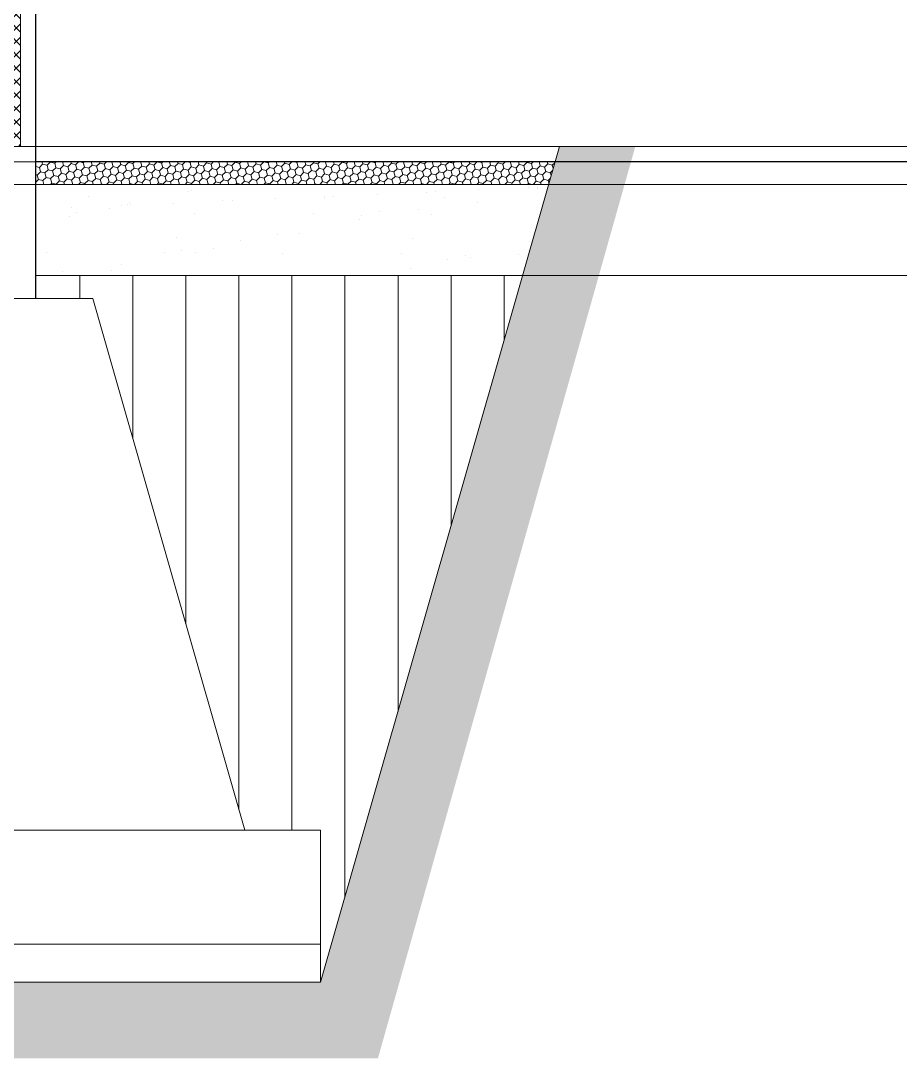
# Model space of a CAD drawing. Header units: millimetres. Extents: x -12161372 to 46643, y -9506984 to 15358.
# Drawn here: x 35182.7 to 35298.5, y 4065.6 to 4202.1 of the extents above; entities that cross this region are included whole.
import ezdxf

# ---------------------------------------------------------------- set-up
doc = ezdxf.new("R2010")
doc.units = ezdxf.units.MM
for name, color, linetype, lineweight in [('as', 7, 'Continuous', 0), ('bata', 249, 'Continuous', 9), ('detail balok', 7, 'Continuous', 9), ('dinding', 110, 'Continuous', 9), ('kolom', 150, 'Continuous', 13), ('pondasi', 7, 'Continuous', 13)]:
    doc.layers.add(name, color=color, linetype=linetype, lineweight=lineweight)
doc.layers.add('NOITHAT', color=21, linetype='Continuous')
doc.layers.add('sloof', color=7, linetype='Continuous')

# ---------------------------------------------------------------- blocks, each defined once
blk = doc.blocks.new('*U171')
h = blk.add_hatch()
h.set_pattern_fill('ANSI37', color=256, scale=10)
h.set_pattern_definition([(45, (0, -112.2057), (-0.88388348, 0.88388348), []), (135, (0, -112.2057), (-0.88388348, -0.88388348), [])])
h.paths.add_polyline_path([(-12037.03, 6544.72), (-12026.03, 6544.72), (-12026.03, 6564.72), (-12037.03, 6564.72)])
at = {"layer": 'bata'}
blk.add_lwpolyline([(-12037.03, 6544.72), (-12037.03, 6564.72), (-12026.03, 6564.72), (-12026.03, 6544.72)], close=True, dxfattribs=at)
at = {"layer": 'dinding'}
blk.add_lwpolyline([(-12039.03, 6544.72), (-12039.03, 6564.72), (-12024.03, 6564.72), (-12024.03, 6544.72)], close=True, dxfattribs=at)

msp = doc.modelspace()

# ---------------------------------------------------------------- hatches: boundary and pattern name
at = {"layer": 'pondasi', "ltscale": 10}
h = msp.add_hatch(dxfattribs=at)
h.set_pattern_fill('AR-PARQ1', color=256, scale=0.07)
h.set_pattern_definition([(90, (0, 1661.965), (-21.336, 21.336), [21.336, -21.336]), (90, (3.556, 1661.965), (-21.336, 21.336), [21.336, -21.336]), (90, (7.112, 1661.965), (-21.336, 21.336), [21.336, -21.336]), (90, (10.668, 1661.965), (-21.336, 21.336), [21.336, -21.336]), (90, (14.224, 1661.965), (-21.336, 21.336), [21.336, -21.336]), (90, (17.78, 1661.965), (-21.336, 21.336), [21.336, -21.336]), (90, (21.336, 1661.965), (-21.336, 21.336), [21.336, -21.336]), (0, (0, 1683.3), (21.336, -21.336), [21.336, -21.336]), (0, (0, 1686.857), (21.336, -21.336), [21.336, -21.336]), (0, (0, 1690.413), (21.336, -21.336), [21.336, -21.336]), (0, (0, 1693.969), (21.336, -21.336), [21.336, -21.336]), (0, (0, 1697.525), (21.336, -21.336), [21.336, -21.336]), (0, (0, 1701.08), (21.336, -21.336), [21.336, -21.336]), (0, (0, 1704.637), (21.336, -21.336), [21.336, -21.336])])
h.paths.add_polyline_path([(33999.66, 4075.56), (33999.66, 4065.56), (34059.703, 4065.56), (34085.417, 4155.56), (34213.826, 4155.56), (34239.54, 4065.56), (34344.626, 4065.56), (34370.34, 4155.56), (34513.903, 4155.56), (34539.617, 4065.56), (34644.703, 4065.56), (34670.417, 4155.56), (34813.903, 4155.56), (34839.617, 4065.56), (34944.703, 4065.56), (34970.417, 4155.56), (35098.903, 4155.56), (35124.617, 4065.56), (35229.703, 4065.56), (35263.589, 4185.56), (35253.589, 4185.56), (35222.16, 4075.56), (35132.16, 4075.56), (35106.446, 4165.56), (34962.874, 4165.56), (34937.16, 4075.56), (34847.16, 4075.56), (34821.446, 4165.56), (34662.874, 4165.56), (34637.16, 4075.56), (34547.16, 4075.56), (34521.446, 4165.56), (34362.797, 4165.56), (34337.083, 4075.56), (34247.083, 4075.56), (34221.369, 4165.56), (34077.874, 4165.56), (34052.16, 4075.56)])
h.paths.add_polyline_path([(33932.137, 4180.641), (33932.056, 4180.56), (33932.16, 4180.56)])
h = msp.add_hatch(dxfattribs=at)
h.set_pattern_fill('ANSI31', color=256, scale=2.2, angle=45)
h.set_pattern_definition([(90, (0, 1661.965), (-6.985, 9e-16), [])])
h.paths.add_polyline_path([(35132.16, 4075.56), (35132.16, 4095.56), (35142.16, 4095.56), (35162.16, 4165.56), (35169.66, 4165.56), (35169.66, 4168.56), (34899.66, 4168.56), (34899.66, 4165.56), (34907.16, 4165.56), (34927.16, 4095.56), (34937.16, 4095.56), (34937.16, 4075.56), (34962.874, 4165.56), (35106.446, 4165.56)])
h.paths.add_polyline_path([(35248.732, 4168.56), (35184.66, 4168.56), (35184.66, 4165.56), (35192.16, 4165.56), (35212.16, 4095.56), (35222.16, 4095.56), (35222.16, 4075.56)])
h.paths.add_polyline_path([(34847.16, 4075.56), (34847.16, 4095.56), (34857.16, 4095.56), (34877.16, 4165.56), (34884.66, 4165.56), (34884.66, 4168.56), (34599.66, 4168.56), (34599.66, 4165.56), (34607.16, 4165.56), (34627.16, 4095.56), (34637.16, 4095.56), (34637.16, 4075.56), (34662.874, 4165.56), (34821.446, 4165.56)])
h.paths.add_polyline_path([(34299.583, 4168.56), (34299.583, 4165.56), (34307.083, 4165.56), (34327.083, 4095.56), (34337.083, 4095.56), (34337.083, 4075.56), (34362.797, 4165.56), (34521.446, 4165.56), (34547.16, 4075.56), (34547.16, 4095.56), (34557.16, 4095.56), (34577.16, 4165.56), (34584.66, 4165.56), (34584.66, 4168.56)])
h.paths.add_polyline_path([(34247.083, 4075.56), (34247.083, 4095.56), (34257.083, 4095.56), (34277.083, 4165.56), (34284.583, 4165.56), (34284.583, 4168.56), (34014.66, 4168.56), (34014.66, 4165.56), (34022.16, 4165.56), (34042.16, 4095.56), (34052.16, 4095.56), (34052.16, 4075.56), (34077.874, 4165.56), (34221.369, 4165.56)])

# ---------------------------------------------------------------- linework, layer by layer
at = {"layer": 'as', "ltscale": 10}
for p, q in [((35184.66, 4185.56), (35184.66, 4406.717)), ((35253.589, 4185.56), (35222.16, 4075.56)), ((35162.16, 4165.56), (35192.16, 4165.56)), ((35192.16, 4165.56), (35212.16, 4095.56)), ((35222.16, 4095.56), (35132.16, 4095.56)), ((35142.16, 4095.56), (35212.16, 4095.56)), ((35222.16, 4075.56), (35222.16, 4095.56)), ((35132.16, 4080.56), (35222.16, 4080.56)), ((35132.16, 4075.56), (35222.16, 4075.56))]:
    msp.add_line(p, q, dxfattribs=at)
msp.add_lwpolyline([(35171.16, 4185.56), (35169.66, 4185.56), (35169.66, 4165.56), (35184.66, 4165.56), (35184.66, 4185.56), (35183.16, 4185.56)], dxfattribs=at)
at = {"layer": 'detail balok', "ltscale": 10}
for p, q in [((34167.169, 4185.521), (36929.482, 4185.521)), ((35183.16, 4185.56), (36934.322, 4185.56)), ((34599.66, 4183.521), (36929.482, 4183.521)), ((35184.66, 4183.56), (36934.322, 4183.56)), ((34599.66, 4180.521), (36929.482, 4180.521)), ((35184.66, 4180.56), (36934.322, 4180.56)), ((35184.66, 4168.56), (36934.322, 4168.56))]:
    msp.add_line(p, q, dxfattribs=at)
at = {"layer": 'kolom', "ltscale": 10}
msp.add_line((35253.589, 4185.56), (35263.589, 4185.56), dxfattribs=at)
at = {"layer": 'NOITHAT', "ltscale": 10}
msp.add_line((35184.66, 4165.56), (35184.66, 4985.56), dxfattribs=at)
at = {"layer": 'pondasi', "ltscale": 10}
for p, q in [((35253.589, 4185.56), (35263.589, 4185.56)), ((35185.556, 4183.225), (35185.466, 4183.56)), ((35186.138, 4183.069), (35186.565, 4183.495)), ((35186.565, 4183.495), (35186.548, 4183.56)), ((35187.148, 4183.339), (35186.565, 4183.495)), ((35187.148, 4183.339), (35187.368, 4183.56)), ((35187.304, 4182.757), (35187.148, 4183.339)), ((35188.313, 4183.027), (35188.17, 4183.56)), ((35189.322, 4183.297), (35189.252, 4183.56)), ((35189.905, 4183.141), (35190.323, 4183.56)), ((35190.914, 4183.412), (35190.362, 4183.56)), ((35190.914, 4183.412), (35191.062, 4183.56)), ((35191.07, 4182.829), (35190.914, 4183.412)), ((35192.08, 4183.099), (35191.956, 4183.56)), ((35192.662, 4182.943), (35193.089, 4183.37)), ((35193.089, 4183.37), (35193.038, 4183.56)), ((35193.672, 4183.214), (35193.089, 4183.37)), ((35193.672, 4183.214), (35194.017, 4183.56)), ((35194.681, 4183.484), (35194.399, 4183.56)), ((35194.681, 4183.484), (35194.756, 4183.56)), ((35194.837, 4182.901), (35194.681, 4183.484)), ((35195.846, 4183.172), (35195.742, 4183.56)), ((35196.429, 4183.016), (35196.855, 4183.442)), ((35196.855, 4183.442), (35196.824, 4183.56)), ((35197.438, 4183.286), (35196.856, 4183.442)), ((35197.438, 4183.286), (35197.712, 4183.56)), ((35198.447, 4183.557), (35198.436, 4183.56)), ((35198.447, 4183.557), (35198.45, 4183.56)), ((35198.603, 4182.974), (35198.447, 4183.557)), ((35199.613, 4183.244), (35199.528, 4183.56)), ((35200.195, 4183.088), (35200.622, 4183.515)), ((35200.622, 4183.515), (35200.61, 4183.56)), ((35201.205, 4183.359), (35200.622, 4183.515)), ((35201.205, 4183.359), (35201.406, 4183.56)), ((35201.361, 4182.776), (35201.205, 4183.359)), ((35202.37, 4183.046), (35202.233, 4183.56)), ((35203.379, 4183.317), (35203.314, 4183.56)), ((35203.962, 4183.161), (35204.361, 4183.56)), ((35204.971, 4183.431), (35204.492, 4183.56)), ((35204.971, 4183.431), (35205.1, 4183.56)), ((35205.127, 4182.848), (35204.971, 4183.431)), ((35206.137, 4183.119), (35206.019, 4183.56)), ((35206.719, 4182.963), (35207.146, 4183.389)), ((35207.146, 4183.389), (35207.1, 4183.56)), ((35207.729, 4183.233), (35207.146, 4183.389)), ((35207.729, 4183.233), (35208.055, 4183.56)), ((35208.738, 4183.504), (35208.529, 4183.56)), ((35208.738, 4183.504), (35208.794, 4183.56)), ((35208.894, 4182.921), (35208.738, 4183.504)), ((35209.903, 4183.191), (35209.805, 4183.56)), ((35210.486, 4183.035), (35210.913, 4183.462)), ((35210.913, 4183.462), (35210.886, 4183.56)), ((35211.495, 4183.306), (35210.913, 4183.462)), ((35211.495, 4183.306), (35211.749, 4183.56)), ((35212.661, 4182.993), (35212.509, 4183.56)), ((35213.67, 4183.264), (35213.591, 4183.56)), ((35214.253, 4183.108), (35214.679, 4183.534)), ((35214.679, 4183.534), (35214.672, 4183.56)), ((35215.262, 4183.378), (35214.679, 4183.534)), ((35215.262, 4183.378), (35215.443, 4183.56)), ((35215.418, 4182.795), (35215.262, 4183.378)), ((35216.427, 4183.066), (35216.295, 4183.56)), ((35217.01, 4182.91), (35217.437, 4183.336)), ((35217.436, 4183.336), (35217.377, 4183.56)), ((35218.019, 4183.18), (35217.437, 4183.336)), ((35218.019, 4183.18), (35218.399, 4183.56)), ((35219.029, 4183.451), (35218.621, 4183.56)), ((35219.028, 4183.451), (35219.137, 4183.56)), ((35219.185, 4182.868), (35219.028, 4183.451)), ((35220.194, 4183.138), (35220.081, 4183.56)), ((35220.777, 4182.982), (35221.203, 4183.409)), ((35221.203, 4183.409), (35221.163, 4183.56)), ((35221.786, 4183.253), (35221.203, 4183.409)), ((35221.786, 4183.253), (35222.093, 4183.56)), ((35222.795, 4183.523), (35222.658, 4183.56)), ((35222.795, 4183.523), (35222.832, 4183.56)), ((35222.951, 4182.94), (35222.795, 4183.523)), ((35223.96, 4183.211), (35223.867, 4183.56)), ((35224.543, 4183.055), (35224.97, 4183.481)), ((35224.97, 4183.481), (35224.949, 4183.56)), ((35225.552, 4183.325), (35224.97, 4183.481)), ((35225.552, 4183.325), (35225.787, 4183.56)), ((35225.708, 4182.742), (35225.552, 4183.325)), ((35226.718, 4183.013), (35226.571, 4183.56)), ((35227.727, 4183.283), (35227.653, 4183.56)), ((35228.31, 4183.127), (35228.736, 4183.554)), ((35228.736, 4183.554), (35228.735, 4183.56)), ((35229.319, 4183.397), (35228.736, 4183.554)), ((35229.319, 4183.398), (35229.481, 4183.56)), ((35229.475, 4182.815), (35229.319, 4183.397)), ((35230.484, 4183.085), (35230.357, 4183.56)), ((35231.067, 4182.929), (35231.494, 4183.356)), ((35231.494, 4183.356), (35231.439, 4183.56)), ((35232.076, 4183.199), (35231.494, 4183.356)), ((35232.076, 4183.2), (35232.436, 4183.56)), ((35233.086, 4183.47), (35232.751, 4183.56)), ((35233.086, 4183.47), (35233.175, 4183.56)), ((35233.242, 4182.887), (35233.086, 4183.47)), ((35234.251, 4183.158), (35234.143, 4183.56)), ((35234.834, 4183.002), (35235.26, 4183.428)), ((35235.26, 4183.428), (35235.225, 4183.56)), ((35235.843, 4183.272), (35235.26, 4183.428)), ((35235.843, 4183.272), (35236.131, 4183.56)), ((35236.852, 4183.542), (35236.788, 4183.56)), ((35236.852, 4183.543), (35236.869, 4183.56)), ((35237.008, 4182.96), (35236.852, 4183.542)), ((35238.018, 4183.23), (35237.929, 4183.56)), ((35238.6, 4183.074), (35239.027, 4183.501)), ((35239.027, 4183.501), (35239.011, 4183.56)), ((35239.61, 4183.344), (35239.027, 4183.501)), ((35239.766, 4182.762), (35239.609, 4183.344)), ((35239.61, 4183.345), (35239.825, 4183.56)), ((35240.775, 4183.032), (35240.634, 4183.56)), ((35241.784, 4183.303), (35241.715, 4183.56)), ((35242.367, 4183.147), (35242.78, 4183.56)), ((35243.376, 4183.417), (35242.843, 4183.56)), ((35243.376, 4183.417), (35243.519, 4183.56)), ((35243.532, 4182.834), (35243.376, 4183.417)), ((35244.541, 4183.105), (35244.42, 4183.56)), ((35245.124, 4182.949), (35245.551, 4183.375)), ((35245.551, 4183.375), (35245.501, 4183.56)), ((35246.134, 4183.219), (35245.551, 4183.375)), ((35246.133, 4183.219), (35246.474, 4183.56)), ((35247.143, 4183.489), (35246.88, 4183.56)), ((35247.143, 4183.489), (35247.213, 4183.56)), ((35247.299, 4182.907), (35247.143, 4183.489)), ((35248.308, 4183.177), (35248.206, 4183.56)), ((35248.891, 4183.021), (35249.317, 4183.448)), ((35249.317, 4183.448), (35249.287, 4183.56)), ((35249.9, 4183.291), (35249.317, 4183.448)), ((35249.9, 4183.291), (35250.168, 4183.56)), ((35251.065, 4182.979), (35250.91, 4183.56)), ((35252.075, 4183.25), (35251.992, 4183.56)), ((35252.657, 4183.094), (35252.975, 4183.411)), ((35185.129, 4182.798), (35184.66, 4182.924)), ((35184.859, 4181.789), (35185.285, 4182.216)), ((35185.129, 4182.798), (35185.556, 4183.225)), ((35185.285, 4182.216), (35185.129, 4182.798)), ((35185.868, 4182.06), (35185.285, 4182.216)), ((35186.138, 4183.069), (35185.556, 4183.225)), ((35185.868, 4182.06), (35186.294, 4182.486)), ((35186.024, 4181.477), (35185.868, 4182.06)), ((35186.294, 4182.486), (35186.138, 4183.069)), ((35186.877, 4182.33), (35186.295, 4182.486)), ((35186.877, 4182.33), (35187.304, 4182.757)), ((35187.033, 4181.747), (35186.877, 4182.33)), ((35187.886, 4182.6), (35187.304, 4182.757)), ((35187.616, 4181.591), (35188.043, 4182.018)), ((35187.886, 4182.601), (35188.313, 4183.027)), ((35188.042, 4182.018), (35187.886, 4182.6)), ((35188.625, 4181.862), (35188.043, 4182.018)), ((35188.896, 4182.871), (35188.313, 4183.027)), ((35188.625, 4181.862), (35189.052, 4182.288)), ((35188.896, 4182.871), (35189.322, 4183.297)), ((35189.052, 4182.288), (35188.896, 4182.871)), ((35189.635, 4182.132), (35189.052, 4182.288)), ((35189.905, 4183.141), (35189.322, 4183.297)), ((35189.791, 4181.549), (35189.634, 4182.132)), ((35189.635, 4182.132), (35190.061, 4182.559)), ((35190.061, 4182.559), (35189.905, 4183.141)), ((35190.644, 4182.402), (35190.061, 4182.559)), ((35190.644, 4182.403), (35191.07, 4182.829)), ((35190.8, 4181.82), (35190.644, 4182.402)), ((35191.653, 4182.673), (35191.07, 4182.829)), ((35191.383, 4181.664), (35191.809, 4182.09)), ((35191.653, 4182.673), (35192.08, 4183.1)), ((35191.809, 4182.09), (35191.653, 4182.673)), ((35192.392, 4181.934), (35191.809, 4182.09)), ((35192.662, 4182.943), (35192.08, 4183.099)), ((35192.392, 4181.934), (35192.818, 4182.361)), ((35192.818, 4182.361), (35192.662, 4182.943)), ((35193.401, 4182.204), (35192.818, 4182.361)), ((35193.401, 4182.205), (35193.828, 4182.631)), ((35193.557, 4181.622), (35193.401, 4182.204)), ((35193.828, 4182.631), (35193.671, 4183.214)), ((35194.41, 4182.475), (35193.828, 4182.631)), ((35194.41, 4182.475), (35194.837, 4182.902)), ((35194.566, 4181.892), (35194.41, 4182.475)), ((35195.42, 4182.745), (35194.837, 4182.901)), ((35195.149, 4181.736), (35195.576, 4182.163)), ((35195.42, 4182.745), (35195.846, 4183.172)), ((35195.576, 4182.163), (35195.42, 4182.745)), ((35196.159, 4182.006), (35195.576, 4182.163)), ((35196.429, 4183.016), (35195.846, 4183.172)), ((35196.158, 4182.007), (35196.585, 4182.433)), ((35196.315, 4181.424), (35196.158, 4182.006)), ((35196.585, 4182.433), (35196.429, 4183.016)), ((35197.168, 4182.277), (35196.585, 4182.433)), ((35197.168, 4182.277), (35197.594, 4182.704)), ((35197.324, 4181.694), (35197.168, 4182.277)), ((35197.594, 4182.703), (35197.438, 4183.286)), ((35198.177, 4182.547), (35197.594, 4182.703)), ((35197.907, 4181.538), (35198.333, 4181.965)), ((35198.177, 4182.547), (35198.604, 4182.974)), ((35198.333, 4181.965), (35198.177, 4182.547)), ((35198.916, 4181.809), (35198.333, 4181.965)), ((35199.186, 4182.818), (35198.604, 4182.974)), ((35198.916, 4181.809), (35199.342, 4182.235)), ((35199.186, 4182.818), (35199.613, 4183.244)), ((35199.342, 4182.235), (35199.186, 4182.818)), ((35199.925, 4182.079), (35199.342, 4182.235)), ((35200.196, 4183.088), (35199.613, 4183.244)), ((35199.925, 4182.079), (35200.352, 4182.506)), ((35200.081, 4181.496), (35199.925, 4182.079)), ((35200.352, 4182.506), (35200.195, 4183.088)), ((35200.934, 4182.349), (35200.352, 4182.506)), ((35200.934, 4182.349), (35201.361, 4182.776)), ((35201.09, 4181.767), (35200.934, 4182.349)), ((35201.944, 4182.62), (35201.361, 4182.776)), ((35201.673, 4181.611), (35202.1, 4182.037)), ((35202.1, 4182.037), (35201.943, 4182.62)), ((35201.944, 4182.62), (35202.37, 4183.046)), ((35202.682, 4181.881), (35202.1, 4182.037)), ((35202.953, 4182.89), (35202.37, 4183.046)), ((35202.682, 4181.881), (35203.109, 4182.308)), ((35202.953, 4182.89), (35203.379, 4183.317)), ((35203.109, 4182.308), (35202.953, 4182.89)), ((35203.692, 4182.151), (35203.109, 4182.308)), ((35203.962, 4183.161), (35203.379, 4183.317)), ((35203.692, 4182.152), (35204.118, 4182.578)), ((35203.848, 4181.569), (35203.692, 4182.151)), ((35204.118, 4182.578), (35203.962, 4183.161)), ((35204.701, 4182.422), (35204.118, 4182.578)), ((35204.701, 4182.422), (35205.127, 4182.849)), ((35204.857, 4181.839), (35204.701, 4182.422)), ((35205.71, 4182.692), (35205.128, 4182.848)), ((35205.44, 4181.683), (35205.866, 4182.11)), ((35205.71, 4182.692), (35206.137, 4183.119)), ((35205.866, 4182.11), (35205.71, 4182.692)), ((35206.449, 4181.953), (35205.866, 4182.11)), ((35206.719, 4182.963), (35206.137, 4183.119)), ((35206.449, 4181.954), (35206.876, 4182.38)), ((35206.875, 4182.38), (35206.719, 4182.963)), ((35207.458, 4182.224), (35206.876, 4182.38)), ((35207.458, 4182.224), (35207.885, 4182.651)), ((35207.614, 4181.641), (35207.458, 4182.224)), ((35207.885, 4182.65), (35207.729, 4183.233)), ((35208.468, 4182.494), (35207.885, 4182.65)), ((35208.624, 4181.912), (35208.467, 4182.494)), ((35208.468, 4182.494), (35208.894, 4182.921)), ((35209.477, 4182.765), (35208.894, 4182.921)), ((35209.206, 4181.756), (35209.633, 4182.182)), ((35209.477, 4182.765), (35209.903, 4183.191)), ((35209.633, 4182.182), (35209.477, 4182.765)), ((35210.216, 4182.026), (35209.633, 4182.182)), ((35210.486, 4183.035), (35209.903, 4183.191)), ((35210.216, 4182.026), (35210.642, 4182.453)), ((35210.372, 4181.443), (35210.216, 4182.026)), ((35210.642, 4182.452), (35210.486, 4183.035)), ((35211.225, 4182.296), (35210.642, 4182.452)), ((35211.225, 4182.296), (35211.651, 4182.723)), ((35211.381, 4181.714), (35211.225, 4182.296)), ((35211.651, 4182.723), (35211.495, 4183.306)), ((35212.234, 4182.567), (35211.651, 4182.723)), ((35211.964, 4181.558), (35212.39, 4181.984)), ((35212.234, 4182.567), (35212.661, 4182.993)), ((35212.39, 4181.984), (35212.234, 4182.567)), ((35212.973, 4181.828), (35212.39, 4181.984)), ((35213.243, 4182.837), (35212.661, 4182.993)), ((35212.973, 4181.828), (35213.399, 4182.255)), ((35213.243, 4182.837), (35213.67, 4183.264)), ((35213.399, 4182.254), (35213.243, 4182.837)), ((35213.982, 4182.098), (35213.4, 4182.254)), ((35214.253, 4183.108), (35213.67, 4183.264)), ((35213.982, 4182.098), (35214.409, 4182.525)), ((35214.138, 4181.516), (35213.982, 4182.098)), ((35214.409, 4182.525), (35214.253, 4183.108)), ((35214.992, 4182.369), (35214.409, 4182.525)), ((35214.991, 4182.369), (35215.418, 4182.795)), ((35215.148, 4181.786), (35214.991, 4182.369)), ((35216.001, 4182.639), (35215.418, 4182.795)), ((35215.73, 4181.63), (35216.157, 4182.057)), ((35216.001, 4182.639), (35216.427, 4183.066)), ((35216.157, 4182.057), (35216.001, 4182.639)), ((35216.74, 4181.9), (35216.157, 4182.057)), ((35217.01, 4182.91), (35216.427, 4183.066)), ((35216.74, 4181.901), (35217.166, 4182.327)), ((35217.166, 4182.327), (35217.01, 4182.91)), ((35217.749, 4182.171), (35217.166, 4182.327)), ((35217.749, 4182.171), (35218.175, 4182.598)), ((35217.905, 4181.588), (35217.749, 4182.171)), ((35218.175, 4182.597), (35218.019, 4183.18)), ((35218.758, 4182.441), (35218.175, 4182.597)), ((35218.758, 4182.441), (35219.185, 4182.868)), ((35218.914, 4181.859), (35218.758, 4182.441)), ((35219.767, 4182.712), (35219.185, 4182.868)), ((35219.497, 4181.703), (35219.923, 4182.129)), ((35219.767, 4182.712), (35220.194, 4183.138)), ((35219.923, 4182.129), (35219.767, 4182.712)), ((35220.506, 4181.973), (35219.923, 4182.129)), ((35220.777, 4182.982), (35220.194, 4183.138)), ((35220.506, 4181.973), (35220.933, 4182.4)), ((35220.662, 4181.39), (35220.506, 4181.973)), ((35220.933, 4182.399), (35220.776, 4182.982)), ((35221.515, 4182.243), (35220.933, 4182.399)), ((35221.515, 4182.243), (35221.942, 4182.67)), ((35221.671, 4181.661), (35221.515, 4182.243)), ((35221.942, 4182.67), (35221.786, 4183.253)), ((35222.525, 4182.514), (35221.942, 4182.67)), ((35222.525, 4182.514), (35222.951, 4182.94)), ((35222.681, 4181.931), (35222.525, 4182.514)), ((35223.534, 4182.784), (35222.951, 4182.94)), ((35223.263, 4181.775), (35223.69, 4182.202)), ((35223.534, 4182.784), (35223.96, 4183.211)), ((35223.69, 4182.201), (35223.534, 4182.784)), ((35224.273, 4182.045), (35223.69, 4182.201)), ((35224.543, 4183.055), (35223.961, 4183.211)), ((35224.273, 4182.045), (35224.699, 4182.472)), ((35224.429, 4181.463), (35224.273, 4182.045)), ((35224.699, 4182.472), (35224.543, 4183.055)), ((35225.282, 4182.316), (35224.699, 4182.472)), ((35225.282, 4182.316), (35225.709, 4182.742)), ((35225.438, 4181.733), (35225.282, 4182.316)), ((35226.291, 4182.586), (35225.709, 4182.742)), ((35226.021, 4181.577), (35226.447, 4182.004)), ((35226.291, 4182.586), (35226.718, 4183.013)), ((35226.447, 4182.003), (35226.291, 4182.586)), ((35227.03, 4181.847), (35226.447, 4182.003)), ((35227.301, 4182.857), (35226.718, 4183.013)), ((35227.03, 4181.847), (35227.457, 4182.274)), ((35227.457, 4182.274), (35227.3, 4182.857)), ((35227.301, 4182.857), (35227.727, 4183.283)), ((35228.039, 4182.118), (35227.457, 4182.274)), ((35228.31, 4183.127), (35227.727, 4183.283)), ((35228.039, 4182.118), (35228.466, 4182.544)), ((35228.195, 4181.535), (35228.039, 4182.118)), ((35228.466, 4182.544), (35228.31, 4183.127)), ((35229.049, 4182.388), (35228.466, 4182.544)), ((35229.049, 4182.388), (35229.475, 4182.815)), ((35229.205, 4181.806), (35229.049, 4182.388)), ((35230.058, 4182.659), (35229.475, 4182.815)), ((35229.787, 4181.649), (35230.214, 4182.076)), ((35230.058, 4182.659), (35230.484, 4183.085)), ((35230.214, 4182.076), (35230.058, 4182.659)), ((35230.797, 4181.92), (35230.214, 4182.076)), ((35231.067, 4182.929), (35230.484, 4183.085)), ((35230.797, 4181.92), (35231.223, 4182.346)), ((35231.223, 4182.346), (35231.067, 4182.929)), ((35231.806, 4182.19), (35231.223, 4182.346)), ((35231.806, 4182.19), (35232.232, 4182.617)), ((35231.962, 4181.608), (35231.806, 4182.19)), ((35232.232, 4182.617), (35232.076, 4183.199)), ((35232.815, 4182.461), (35232.233, 4182.617)), ((35232.815, 4182.461), (35233.242, 4182.887)), ((35232.971, 4181.878), (35232.815, 4182.461)), ((35233.824, 4182.731), (35233.242, 4182.887)), ((35233.554, 4181.722), (35233.981, 4182.149)), ((35233.824, 4182.731), (35234.251, 4183.158)), ((35233.98, 4182.148), (35233.824, 4182.731)), ((35234.563, 4181.992), (35233.981, 4182.148)), ((35234.834, 4183.002), (35234.251, 4183.158)), ((35234.563, 4181.992), (35234.99, 4182.419)), ((35234.719, 4181.41), (35234.563, 4181.992)), ((35234.99, 4182.419), (35234.834, 4183.002)), ((35235.573, 4182.263), (35234.99, 4182.419)), ((35235.729, 4181.68), (35235.572, 4182.263)), ((35235.573, 4182.263), (35235.999, 4182.689)), ((35235.999, 4182.689), (35235.843, 4183.272)), ((35236.582, 4182.533), (35235.999, 4182.689)), ((35236.582, 4182.533), (35237.008, 4182.96)), ((35236.738, 4181.95), (35236.582, 4182.533)), ((35237.591, 4182.804), (35237.008, 4182.96)), ((35237.321, 4181.794), (35237.747, 4182.221)), ((35237.591, 4182.804), (35238.018, 4183.23)), ((35237.747, 4182.221), (35237.591, 4182.804)), ((35238.33, 4182.065), (35237.747, 4182.221)), ((35238.6, 4183.074), (35238.018, 4183.23)), ((35238.33, 4182.065), (35238.756, 4182.491)), ((35238.486, 4181.482), (35238.33, 4182.065)), ((35238.756, 4182.491), (35238.6, 4183.074)), ((35239.339, 4182.335), (35238.756, 4182.491)), ((35239.339, 4182.335), (35239.766, 4182.762)), ((35239.495, 4181.752), (35239.339, 4182.335)), ((35240.348, 4182.606), (35239.766, 4182.762)), ((35240.078, 4181.596), (35240.505, 4182.023)), ((35240.348, 4182.606), (35240.775, 4183.032)), ((35240.504, 4182.023), (35240.348, 4182.606)), ((35241.087, 4181.867), (35240.505, 4182.023)), ((35241.358, 4182.876), (35240.775, 4183.032)), ((35241.087, 4181.867), (35241.514, 4182.293)), ((35241.358, 4182.876), (35241.784, 4183.303)), ((35241.514, 4182.293), (35241.358, 4182.876)), ((35242.097, 4182.137), (35241.514, 4182.293)), ((35242.367, 4183.146), (35241.784, 4183.303)), ((35242.096, 4182.137), (35242.523, 4182.564)), ((35242.253, 4181.554), (35242.096, 4182.137)), ((35242.523, 4182.564), (35242.367, 4183.146)), ((35243.106, 4182.408), (35242.523, 4182.564)), ((35243.106, 4182.408), (35243.532, 4182.834)), ((35243.262, 4181.825), (35243.106, 4182.408)), ((35244.115, 4182.678), (35243.532, 4182.834)), ((35243.845, 4181.669), (35244.271, 4182.095)), ((35244.115, 4182.678), (35244.542, 4183.105)), ((35244.271, 4182.095), (35244.115, 4182.678)), ((35244.854, 4181.939), (35244.271, 4182.095)), ((35245.124, 4182.948), (35244.542, 4183.105)), ((35244.854, 4181.939), (35245.28, 4182.366)), ((35245.28, 4182.366), (35245.124, 4182.948)), ((35245.863, 4182.21), (35245.28, 4182.366)), ((35245.863, 4182.21), (35246.29, 4182.636)), ((35246.019, 4181.627), (35245.863, 4182.21)), ((35246.29, 4182.636), (35246.133, 4183.219)), ((35246.872, 4182.48), (35246.29, 4182.636)), ((35246.872, 4182.48), (35247.299, 4182.907)), ((35247.028, 4181.897), (35246.872, 4182.48)), ((35247.882, 4182.751), (35247.299, 4182.907)), ((35247.611, 4181.741), (35248.038, 4182.168)), ((35247.882, 4182.751), (35248.308, 4183.177)), ((35248.038, 4182.168), (35247.882, 4182.751)), ((35248.62, 4182.012), (35248.038, 4182.168)), ((35248.891, 4183.021), (35248.308, 4183.177)), ((35248.62, 4182.012), (35249.047, 4182.438)), ((35248.776, 4181.429), (35248.62, 4182.012)), ((35249.047, 4182.438), (35248.891, 4183.021)), ((35249.63, 4182.282), (35249.047, 4182.438)), ((35249.63, 4182.282), (35250.056, 4182.709)), ((35249.786, 4181.699), (35249.63, 4182.282)), ((35250.056, 4182.709), (35249.9, 4183.291)), ((35250.639, 4182.553), (35250.056, 4182.709)), ((35250.368, 4181.543), (35250.795, 4181.97)), ((35250.639, 4182.553), (35251.065, 4182.979)), ((35250.795, 4181.97), (35250.639, 4182.553)), ((35251.378, 4181.814), (35250.795, 4181.97)), ((35251.648, 4182.823), (35251.066, 4182.979)), ((35251.378, 4181.814), (35251.804, 4182.24)), ((35251.648, 4182.823), (35252.075, 4183.25)), ((35251.804, 4182.24), (35251.648, 4182.823)), ((35252.387, 4182.084), (35251.804, 4182.24)), ((35252.657, 4183.093), (35252.075, 4183.25)), ((35252.387, 4182.084), (35252.679, 4182.377)), ((35252.488, 4181.707), (35252.387, 4182.084)), ((35252.767, 4182.684), (35252.657, 4183.093)), ((35184.859, 4181.789), (35184.66, 4181.842)), ((35184.66, 4180.852), (35185.015, 4181.207)), ((35185.015, 4181.206), (35184.859, 4181.789)), ((35185.598, 4181.05), (35185.015, 4181.206)), ((35185.597, 4181.05), (35186.024, 4181.477)), ((35185.729, 4180.56), (35185.597, 4181.05)), ((35186.607, 4181.321), (35186.024, 4181.477)), ((35186.584, 4180.56), (35186.763, 4180.738)), ((35186.607, 4181.321), (35187.033, 4181.747)), ((35186.763, 4180.738), (35186.607, 4181.321)), ((35187.346, 4180.582), (35186.763, 4180.738)), ((35187.616, 4181.591), (35187.033, 4181.747)), ((35187.346, 4180.582), (35187.772, 4181.009)), ((35187.772, 4181.008), (35187.616, 4181.591)), ((35188.355, 4180.852), (35187.772, 4181.008)), ((35188.355, 4180.852), (35188.781, 4181.279)), ((35188.433, 4180.56), (35188.355, 4180.852)), ((35188.781, 4181.279), (35188.625, 4181.862)), ((35189.364, 4181.123), (35188.781, 4181.279)), ((35189.364, 4181.123), (35189.791, 4181.549)), ((35189.515, 4180.56), (35189.364, 4181.123)), ((35190.373, 4181.393), (35189.791, 4181.549)), ((35190.279, 4180.56), (35190.529, 4180.811)), ((35190.373, 4181.393), (35190.8, 4181.82)), ((35190.529, 4180.81), (35190.373, 4181.393)), ((35191.112, 4180.654), (35190.53, 4180.81)), ((35191.383, 4181.664), (35190.8, 4181.82)), ((35191.112, 4180.654), (35191.539, 4181.081)), ((35191.137, 4180.56), (35191.112, 4180.654)), ((35191.539, 4181.081), (35191.383, 4181.664)), ((35192.121, 4180.925), (35191.539, 4181.081)), ((35192.121, 4180.925), (35192.548, 4181.351)), ((35192.219, 4180.56), (35192.121, 4180.925)), ((35192.548, 4181.351), (35192.392, 4181.934)), ((35193.131, 4181.195), (35192.548, 4181.351)), ((35193.131, 4181.195), (35193.557, 4181.622)), ((35193.287, 4180.612), (35193.131, 4181.195)), ((35193.234, 4180.56), (35193.287, 4180.613)), ((35193.484, 4180.56), (35193.287, 4180.612)), ((35194.14, 4181.466), (35193.557, 4181.622)), ((35193.973, 4180.56), (35194.296, 4180.883)), ((35194.14, 4181.466), (35194.567, 4181.892)), ((35194.296, 4180.883), (35194.14, 4181.466)), ((35194.879, 4180.727), (35194.296, 4180.883)), ((35195.149, 4181.736), (35194.567, 4181.892)), ((35194.879, 4180.727), (35195.305, 4181.153)), ((35194.923, 4180.56), (35194.879, 4180.727)), ((35195.305, 4181.153), (35195.149, 4181.736)), ((35195.888, 4180.997), (35195.305, 4181.153)), ((35195.888, 4180.997), (35196.315, 4181.424)), ((35196.005, 4180.56), (35195.888, 4180.997)), ((35196.897, 4181.268), (35196.315, 4181.424)), ((35196.897, 4181.268), (35197.324, 4181.694)), ((35197.053, 4180.685), (35196.897, 4181.268)), ((35196.928, 4180.56), (35197.053, 4180.685)), ((35197.521, 4180.56), (35197.053, 4180.685)), ((35197.907, 4181.538), (35197.324, 4181.694)), ((35197.667, 4180.56), (35198.063, 4180.956)), ((35198.063, 4180.955), (35197.906, 4181.538)), ((35198.645, 4180.799), (35198.063, 4180.955)), ((35198.645, 4180.799), (35199.072, 4181.226)), ((35198.71, 4180.56), (35198.645, 4180.799)), ((35199.072, 4181.226), (35198.916, 4181.809)), ((35199.655, 4181.07), (35199.072, 4181.226)), ((35199.655, 4181.07), (35200.081, 4181.496)), ((35199.791, 4180.56), (35199.655, 4181.07)), ((35200.664, 4181.34), (35200.081, 4181.496)), ((35200.622, 4180.56), (35200.82, 4180.758)), ((35200.664, 4181.34), (35201.09, 4181.767)), ((35200.82, 4180.757), (35200.664, 4181.34)), ((35201.403, 4180.601), (35200.82, 4180.757)), ((35201.673, 4181.611), (35201.091, 4181.767)), ((35201.403, 4180.601), (35201.829, 4181.028)), ((35201.414, 4180.56), (35201.403, 4180.601)), ((35201.829, 4181.028), (35201.673, 4181.611)), ((35202.412, 4180.872), (35201.829, 4181.028)), ((35202.412, 4180.872), (35202.839, 4181.298)), ((35202.496, 4180.56), (35202.412, 4180.872)), ((35202.838, 4181.298), (35202.682, 4181.881)), ((35203.421, 4181.142), (35202.839, 4181.298)), ((35203.421, 4181.142), (35203.848, 4181.569)), ((35203.577, 4180.56), (35203.421, 4181.142)), ((35204.431, 4181.413), (35203.848, 4181.569)), ((35204.316, 4180.56), (35204.587, 4180.83)), ((35204.43, 4181.413), (35204.857, 4181.839)), ((35204.587, 4180.83), (35204.43, 4181.413)), ((35205.169, 4180.674), (35204.587, 4180.83)), ((35205.44, 4181.683), (35204.857, 4181.839)), ((35205.169, 4180.674), (35205.596, 4181.1)), ((35205.2, 4180.56), (35205.169, 4180.674)), ((35205.596, 4181.1), (35205.44, 4181.683)), ((35206.179, 4180.944), (35205.596, 4181.1)), ((35206.282, 4180.56), (35206.178, 4180.944)), ((35206.179, 4180.944), (35206.605, 4181.371)), ((35206.605, 4181.371), (35206.449, 4181.953)), ((35207.188, 4181.215), (35206.605, 4181.371)), ((35207.188, 4181.215), (35207.614, 4181.641)), ((35207.344, 4180.632), (35207.188, 4181.215)), ((35207.272, 4180.56), (35207.344, 4180.632)), ((35207.614, 4180.56), (35207.344, 4180.632)), ((35208.197, 4181.485), (35207.614, 4181.641)), ((35208.01, 4180.56), (35208.353, 4180.902)), ((35208.197, 4181.485), (35208.624, 4181.912)), ((35208.353, 4180.902), (35208.197, 4181.485)), ((35208.936, 4180.746), (35208.353, 4180.902)), ((35209.206, 4181.755), (35208.624, 4181.912)), ((35208.936, 4180.746), (35209.362, 4181.173)), ((35208.986, 4180.56), (35208.936, 4180.746)), ((35209.362, 4181.173), (35209.206, 4181.755)), ((35209.945, 4181.017), (35209.363, 4181.173)), ((35209.945, 4181.017), (35210.372, 4181.443)), ((35210.068, 4180.56), (35209.945, 4181.017)), ((35210.954, 4181.287), (35210.372, 4181.443)), ((35210.954, 4181.287), (35211.381, 4181.714)), ((35211.11, 4180.704), (35210.954, 4181.287)), ((35210.966, 4180.56), (35211.111, 4180.704)), ((35211.651, 4180.56), (35211.111, 4180.704)), ((35211.964, 4181.557), (35211.381, 4181.714)), ((35211.705, 4180.56), (35212.12, 4180.975)), ((35212.12, 4180.975), (35211.964, 4181.557)), ((35212.703, 4180.819), (35212.12, 4180.975)), ((35212.772, 4180.56), (35212.702, 4180.819)), ((35212.703, 4180.819), (35213.129, 4181.245)), ((35213.129, 4181.245), (35212.973, 4181.828)), ((35213.712, 4181.089), (35213.129, 4181.245)), ((35213.712, 4181.089), (35214.138, 4181.516)), ((35213.854, 4180.56), (35213.712, 4181.089)), ((35214.721, 4181.36), (35214.138, 4181.516)), ((35214.66, 4180.56), (35214.877, 4180.777)), ((35214.721, 4181.36), (35215.148, 4181.786)), ((35214.877, 4180.777), (35214.721, 4181.36)), ((35215.46, 4180.621), (35214.877, 4180.777)), ((35215.73, 4181.63), (35215.148, 4181.786)), ((35215.46, 4180.621), (35215.886, 4181.047)), ((35215.476, 4180.56), (35215.46, 4180.621)), ((35215.886, 4181.047), (35215.73, 4181.63)), ((35216.469, 4180.891), (35215.886, 4181.047)), ((35216.469, 4180.891), (35216.896, 4181.318)), ((35216.558, 4180.56), (35216.469, 4180.891)), ((35216.896, 4181.318), (35216.739, 4181.9)), ((35217.478, 4181.162), (35216.896, 4181.318)), ((35217.478, 4181.162), (35217.905, 4181.588)), ((35217.634, 4180.579), (35217.478, 4181.162)), ((35218.488, 4181.432), (35217.905, 4181.588)), ((35218.354, 4180.56), (35218.644, 4180.849)), ((35218.488, 4181.432), (35218.914, 4181.859)), ((35218.644, 4180.849), (35218.488, 4181.432)), ((35219.227, 4180.693), (35218.644, 4180.849)), ((35219.497, 4181.702), (35218.914, 4181.859)), ((35219.226, 4180.693), (35219.653, 4181.12)), ((35219.262, 4180.56), (35219.226, 4180.693)), ((35219.653, 4181.12), (35219.497, 4181.702)), ((35220.236, 4180.964), (35219.653, 4181.12)), ((35220.236, 4180.964), (35220.662, 4181.39)), ((35220.344, 4180.56), (35220.236, 4180.964)), ((35221.245, 4181.234), (35220.662, 4181.39)), ((35221.245, 4181.234), (35221.672, 4181.661)), ((35221.401, 4180.651), (35221.245, 4181.234)), ((35221.309, 4180.56), (35221.401, 4180.651)), ((35221.743, 4180.56), (35221.401, 4180.651)), ((35222.254, 4181.504), (35221.672, 4181.661)), ((35222.048, 4180.56), (35222.41, 4180.922)), ((35222.254, 4181.505), (35222.681, 4181.931)), ((35222.41, 4180.922), (35222.254, 4181.504)), ((35222.993, 4180.766), (35222.41, 4180.922)), ((35223.264, 4181.775), (35222.681, 4181.931)), ((35222.993, 4180.766), (35223.42, 4181.192)), ((35223.048, 4180.56), (35222.993, 4180.766)), ((35223.42, 4181.192), (35223.263, 4181.775)), ((35224.002, 4181.036), (35223.42, 4181.192)), ((35224.002, 4181.036), (35224.429, 4181.463)), ((35224.13, 4180.56), (35224.002, 4181.036)), ((35225.012, 4181.306), (35224.429, 4181.463)), ((35225.003, 4180.56), (35225.168, 4180.724)), ((35225.168, 4180.724), (35225.011, 4181.306)), ((35225.012, 4181.307), (35225.438, 4181.733)), ((35225.75, 4180.568), (35225.168, 4180.724)), ((35226.021, 4181.577), (35225.438, 4181.733)), ((35225.75, 4180.568), (35226.177, 4180.994)), ((35226.177, 4180.994), (35226.021, 4181.577)), ((35226.76, 4180.838), (35226.177, 4180.994)), ((35226.76, 4180.838), (35227.186, 4181.265)), ((35226.834, 4180.56), (35226.76, 4180.838)), ((35227.186, 4181.265), (35227.03, 4181.847)), ((35227.769, 4181.109), (35227.186, 4181.265)), ((35227.769, 4181.109), (35228.195, 4181.535)), ((35227.916, 4180.56), (35227.769, 4181.109)), ((35228.778, 4181.379), (35228.196, 4181.535)), ((35228.698, 4180.56), (35228.934, 4180.796)), ((35228.778, 4181.379), (35229.205, 4181.806)), ((35228.934, 4180.796), (35228.778, 4181.379)), ((35229.517, 4180.64), (35228.934, 4180.796)), ((35229.787, 4181.649), (35229.205, 4181.806)), ((35229.517, 4180.64), (35229.944, 4181.067)), ((35229.538, 4180.56), (35229.517, 4180.64)), ((35229.943, 4181.067), (35229.787, 4181.649)), ((35230.526, 4180.911), (35229.944, 4181.067)), ((35230.526, 4180.911), (35230.953, 4181.337)), ((35230.62, 4180.56), (35230.526, 4180.911)), ((35230.953, 4181.337), (35230.797, 4181.92)), ((35231.536, 4181.181), (35230.953, 4181.337)), ((35231.535, 4181.181), (35231.962, 4181.608)), ((35231.692, 4180.598), (35231.535, 4181.181)), ((35231.653, 4180.56), (35231.692, 4180.598)), ((35231.836, 4180.56), (35231.692, 4180.598)), ((35232.545, 4181.451), (35231.962, 4181.608)), ((35232.392, 4180.56), (35232.701, 4180.869)), ((35232.545, 4181.452), (35232.971, 4181.878)), ((35232.701, 4180.869), (35232.545, 4181.451)), ((35233.284, 4180.713), (35232.701, 4180.869)), ((35233.554, 4181.722), (35232.971, 4181.878)), ((35233.284, 4180.713), (35233.71, 4181.139)), ((35233.324, 4180.56), (35233.284, 4180.713)), ((35233.71, 4181.139), (35233.554, 4181.722)), ((35234.293, 4180.983), (35233.71, 4181.139)), ((35234.293, 4180.983), (35234.719, 4181.41)), ((35234.406, 4180.56), (35234.293, 4180.983)), ((35235.302, 4181.253), (35234.719, 4181.41)), ((35235.302, 4181.254), (35235.729, 4181.68)), ((35235.458, 4180.671), (35235.302, 4181.253)), ((35235.347, 4180.56), (35235.458, 4180.671)), ((35235.873, 4180.56), (35235.458, 4180.671)), ((35236.311, 4181.524), (35235.729, 4181.68)), ((35236.086, 4180.56), (35236.467, 4180.941)), ((35236.311, 4181.524), (35236.738, 4181.951)), ((35236.467, 4180.941), (35236.311, 4181.524)), ((35237.05, 4180.785), (35236.468, 4180.941)), ((35237.321, 4181.794), (35236.738, 4181.95)), ((35237.05, 4180.785), (35237.477, 4181.212)), ((35237.111, 4180.56), (35237.05, 4180.785)), ((35237.477, 4181.212), (35237.321, 4181.794)), ((35238.059, 4181.055), (35237.477, 4181.212)), ((35238.059, 4181.056), (35238.486, 4181.482)), ((35238.192, 4180.56), (35238.059, 4181.055)), ((35239.069, 4181.326), (35238.486, 4181.482)), ((35239.041, 4180.56), (35239.225, 4180.743)), ((35239.069, 4181.326), (35239.495, 4181.753)), ((35239.225, 4180.743), (35239.069, 4181.326)), ((35239.808, 4180.587), (35239.225, 4180.743)), ((35240.078, 4181.596), (35239.495, 4181.752)), ((35239.808, 4180.587), (35240.234, 4181.014)), ((35240.234, 4181.014), (35240.078, 4181.596)), ((35240.817, 4180.858), (35240.234, 4181.014)), ((35240.817, 4180.858), (35241.243, 4181.284)), ((35240.897, 4180.56), (35240.817, 4180.858)), ((35241.243, 4181.284), (35241.087, 4181.867)), ((35241.826, 4181.128), (35241.243, 4181.284)), ((35241.826, 4181.128), (35242.253, 4181.555)), ((35241.978, 4180.56), (35241.826, 4181.128)), ((35242.835, 4181.398), (35242.253, 4181.554)), ((35242.735, 4180.56), (35242.991, 4180.816)), ((35242.835, 4181.398), (35243.262, 4181.825)), ((35242.991, 4180.816), (35242.835, 4181.398)), ((35243.574, 4180.66), (35242.991, 4180.816)), ((35243.845, 4181.669), (35243.262, 4181.825)), ((35243.574, 4180.66), (35244.001, 4181.086)), ((35243.601, 4180.56), (35243.574, 4180.66)), ((35244.001, 4181.086), (35243.844, 4181.669)), ((35244.583, 4180.93), (35244.001, 4181.086)), ((35244.583, 4180.93), (35245.01, 4181.357)), ((35244.683, 4180.56), (35244.583, 4180.93)), ((35245.01, 4181.357), (35244.854, 4181.939)), ((35245.593, 4181.2), (35245.01, 4181.357)), ((35245.593, 4181.201), (35246.019, 4181.627)), ((35245.749, 4180.618), (35245.593, 4181.2)), ((35245.691, 4180.56), (35245.749, 4180.618)), ((35245.965, 4180.56), (35245.749, 4180.618)), ((35246.602, 4181.471), (35246.019, 4181.627)), ((35246.429, 4180.56), (35246.758, 4180.888)), ((35246.602, 4181.471), (35247.028, 4181.898)), ((35246.758, 4180.888), (35246.602, 4181.471)), ((35247.341, 4180.732), (35246.758, 4180.888)), ((35247.611, 4181.741), (35247.029, 4181.897)), ((35247.341, 4180.732), (35247.767, 4181.159)), ((35247.387, 4180.56), (35247.341, 4180.732)), ((35247.767, 4181.159), (35247.611, 4181.741)), ((35248.35, 4181.002), (35247.767, 4181.159)), ((35248.35, 4181.003), (35248.777, 4181.429)), ((35248.469, 4180.56), (35248.35, 4181.002)), ((35249.359, 4181.273), (35248.777, 4181.429)), ((35249.359, 4181.273), (35249.786, 4181.7)), ((35249.515, 4180.69), (35249.359, 4181.273)), ((35249.385, 4180.56), (35249.515, 4180.69)), ((35250.003, 4180.56), (35249.515, 4180.69)), ((35250.369, 4181.543), (35249.786, 4181.699)), ((35250.124, 4180.56), (35250.525, 4180.961)), ((35250.525, 4180.961), (35250.368, 4181.543)), ((35251.107, 4180.804), (35250.525, 4180.961)), ((35251.107, 4180.805), (35251.534, 4181.231)), ((35251.173, 4180.56), (35251.107, 4180.804)), ((35251.534, 4181.231), (35251.378, 4181.814)), ((35252.117, 4181.075), (35251.534, 4181.231)), ((35252.209, 4180.73), (35252.116, 4181.075)), ((35252.117, 4181.075), (35252.384, 4181.342)), ((35187.351, 4180.56), (35187.346, 4180.582)), ((35204.824, 4179.575), (35204.824, 4179.575)), ((35205.197, 4179.814), (35205.197, 4179.814)), ((35212.572, 4180.487), (35212.572, 4180.487)), ((35217.615, 4180.56), (35217.634, 4180.579)), ((35217.706, 4180.56), (35217.635, 4180.579)), ((35225.752, 4180.56), (35225.75, 4180.568)), ((35229.593, 4179.27), (35229.593, 4179.27)), ((35236.102, 4179.554), (35236.102, 4179.554)), ((35237.308, 4179.607), (35237.308, 4179.607)), ((35239.815, 4180.56), (35239.807, 4180.587)), ((35242.997, 4179.855), (35242.997, 4179.855)), ((35249.506, 4180.139), (35249.506, 4180.139)), ((35250.646, 4180.002), (35250.646, 4180.002)), ((35250.711, 4180.192), (35250.711, 4180.192)), ((35191.614, 4178.905), (35191.614, 4178.905)), ((35196.716, 4177.934), (35196.716, 4177.934)), ((35197.01, 4178.16), (35197.01, 4178.16)), ((35202.786, 4178.1), (35202.786, 4178.1)), ((35209.295, 4178.384), (35209.295, 4178.384)), ((35210.501, 4178.436), (35210.501, 4178.436)), ((35216.19, 4178.685), (35216.19, 4178.685)), ((35222.699, 4178.969), (35222.699, 4178.969)), ((35222.725, 4178.75), (35222.725, 4178.75)), ((35223.904, 4179.022), (35223.904, 4179.022)), ((35238.407, 4178.882), (35238.407, 4178.882)), ((35242.784, 4178.228), (35242.784, 4178.228)), ((35189.383, 4177.514), (35189.383, 4177.514)), ((35190.071, 4176.895), (35190.071, 4176.895)), ((35194.36, 4177.412), (35194.36, 4177.412)), ((35195.892, 4177.799), (35195.892, 4177.799)), ((35197.097, 4177.851), (35197.097, 4177.851)), ((35205.59, 4176.769), (35205.59, 4176.769)), ((35221.183, 4176.74), (35221.183, 4176.74)), ((35229.926, 4177.002), (35229.926, 4177.002)), ((35235.037, 4177.316), (35235.037, 4177.316)), ((35236.702, 4176.614), (35236.702, 4176.614)), ((35189.149, 4176.386), (35189.149, 4176.386)), ((35227.223, 4175.901), (35227.223, 4175.901)), ((35227.571, 4176.479), (35227.571, 4176.479)), ((35216.498, 4174.025), (35216.498, 4174.025)), ((35219.362, 4174.127), (35219.362, 4174.127)), ((35203.181, 4173.63), (35203.181, 4173.63)), ((35211.614, 4173.215), (35211.614, 4173.215)), ((35234.293, 4173.475), (35234.293, 4173.475)), ((35249.708, 4173.093), (35249.708, 4173.093)), ((35186.046, 4171.649), (35186.046, 4171.649)), ((35201.639, 4171.62), (35201.639, 4171.62)), ((35203.8, 4171.8), (35203.8, 4171.8)), ((35205.662, 4171.622), (35205.662, 4171.622)), ((35208.017, 4172.145), (35208.017, 4172.145)), ((35217.158, 4171.494), (35217.158, 4171.494)), ((35232.75, 4171.465), (35232.75, 4171.465)), ((35241.228, 4171.213), (35241.228, 4171.213)), ((35248.269, 4171.339), (35248.269, 4171.339)), ((35249.575, 4171.868), (35249.575, 4171.868)), ((35195.939, 4170.026), (35195.939, 4170.026)), ((35238.872, 4170.69), (35238.872, 4170.69)), ((35241.827, 4170.955), (35241.827, 4170.955)), ((35188.191, 4169.114), (35188.191, 4169.114)), ((35194.589, 4169.168), (35194.589, 4169.168)), ((35234.013, 4169.54), (35234.013, 4169.54))]:
    msp.add_line(p, q, dxfattribs=at)
msp.add_lwpolyline([(35253.589, 4185.56), (35222.16, 4075.56), (35132.16, 4075.56), (35106.446, 4165.56), (34962.874, 4165.56), (34937.16, 4075.56), (34847.16, 4075.56), (34821.446, 4165.56), (34662.874, 4165.56), (34637.16, 4075.56), (34547.16, 4075.56), (34521.446, 4165.56), (34362.797, 4165.56), (34337.083, 4075.56), (34247.083, 4075.56), (34221.369, 4165.56), (34077.874, 4165.56), (34052.16, 4075.56), (33999.66, 4075.56)], dxfattribs=at)

# ---------------------------------------------------------------- block references
at = {"layer": 'sloof'}
msp.add_blockref('*U171', (47208.686, -2359.157), dxfattribs=at)

doc.saveas('drawing.dxf')
